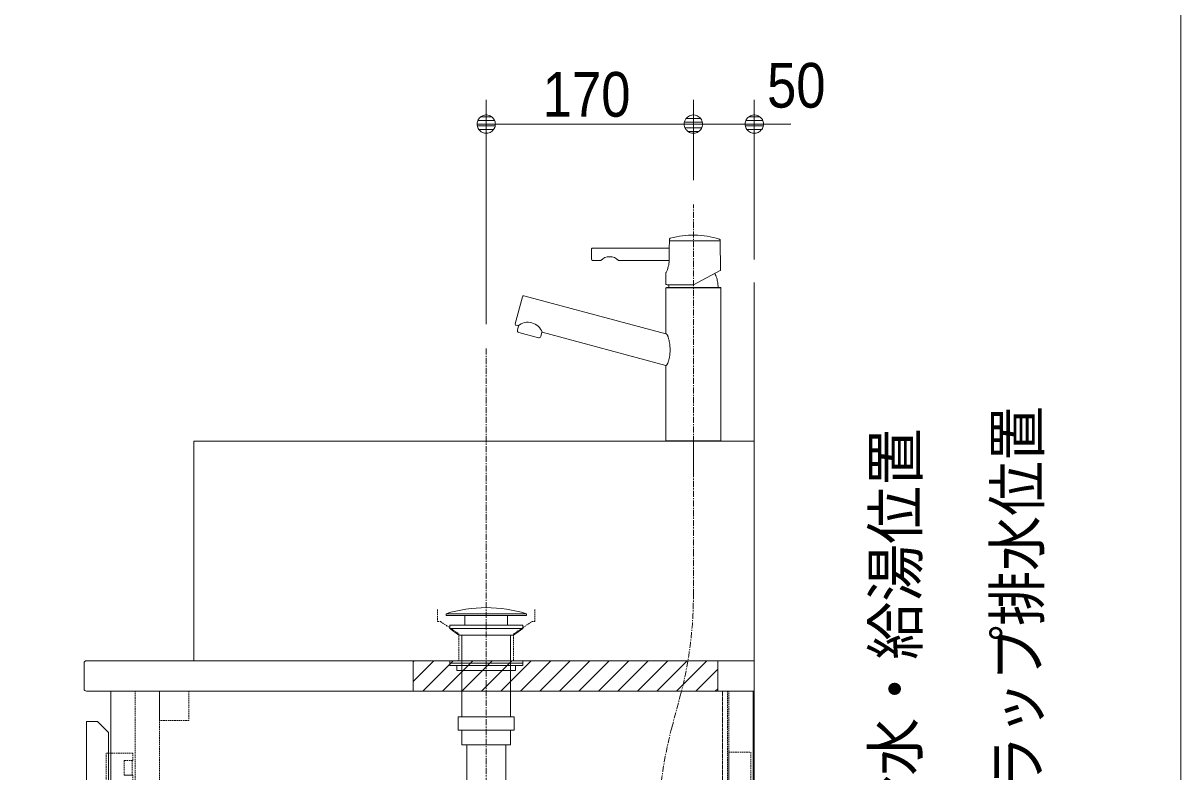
# Model space of a CAD drawing. Units: millimetres, scale not verified. Extents: x -6062 to 6062, y -3045 to 3045.
# Drawn here: x -3872 to -2922, y -1471 to -857 of the extents above; entities that cross this region are included whole.
import ezdxf
from ezdxf.enums import TextEntityAlignment as Align

# ---------------------------------------------------------------- set-up
doc = ezdxf.new("R2010")
doc.units = ezdxf.units.MM
doc.header["$LTSCALE"] = 20
doc.linetypes.add('CHAIN1', pattern=[8, 5, -1, 1, -1])
doc.linetypes.add('DASHED1', pattern=[1.8, 1.2, -0.6])
for name, color, linetype, lineweight in [('0-0_1図面枠', 7, 'Continuous', 9), ('0-2_2寸法-2', 7, 'Continuous', 9), ('0-3_0', 7, 'Continuous', 9), ('0-4_2寸法-1', 7, 'Continuous', 9), ('0-5_5ボウル・キャビネット', 7, 'Continuous', 9), ('0-6_4給排水', 7, 'Continuous', 9)]:
    doc.layers.add(name, color=color, linetype=linetype, lineweight=lineweight)
doc.styles.add('ＭＳ Ｐゴシック', font='')
doc.styles.get('ＭＳ Ｐゴシック').set_extended_font_data('MS PGothic')

# ---------------------------------------------------------------- blocks, each defined once
blk = doc.blocks.new('グループ-4')
at = {"layer": '0-5_5ボウル・キャビネット'}
blk.add_line((-40700, -27640), (-40700, -28060), dxfattribs=at)
blk.add_lwpolyline([(-40660, -28100), (-29700, -28100), (-29700, -27600), (-40660, -27600)], dxfattribs=at)
for points in [[(-40260, -28100), (-29720, -28100), (-29720, -41400), (-40260, -41400)], [(-40660, -40520), (-40580, -40600), (-40300, -40600), (-40300, -28780), (-40480, -28600), (-40660, -28600)]]:
    blk.add_lwpolyline(points, close=True, dxfattribs=at)
for centre, start, end in [((-40660, -27640), 90, 180), ((-40660, -28060), 180, 270)]:
    blk.add_arc(centre, 40, start, end, dxfattribs=at)
blk = doc.blocks.new('グループ-5')
at = {"layer": '0-5_5ボウル・キャビネット', "linetype": 'DASHED1'}
for p, q in [((-30220, -41400), (-30220, -28100)), ((-30120, -41400), (-30120, -28100)), ((-37920, -39600), (-30920, -39600))]:
    blk.add_line(p, q, dxfattribs=at)
for points in [[(-39860, -28100), (-39460, -28100), (-39460, -29700), (-39860, -29700)], [(-39460, -28100), (-38980, -28100), (-38980, -28580), (-39460, -28580)], [(-30220, -28100), (-30140, -28100), (-30140, -41360), (-30220, -41360)], [(-39900, -29475), (-40040, -29475), (-40040, -29235), (-39900, -29235), (-39900, -29115), (-40340, -29115), (-40340, -29595), (-39900, -29595)], [(-40040, -29235), (-39910, -29235), (-39910, -29475), (-40040, -29475)], [(-30120, -29100), (-29760, -29100), (-29760, -30700), (-30120, -30700)], [(-30120, -36600), (-29760, -36600), (-29760, -38200), (-30120, -38200)], [(-40260, -39600), (-37920, -39600), (-37920, -39280), (-38220, -39280), (-38220, -39200), (-40260, -39200)], [(-38210, -39200), (-30630, -39200), (-30630, -39280), (-38210, -39280)], [(-30620, -39280), (-30920, -39280), (-30920, -39600), (-30220, -39600), (-30220, -39200), (-30620, -39200)], [(-30120, -39200), (-29760, -39200), (-29760, -41360), (-30120, -41360)], [(-39900, -40065), (-40040, -40065), (-40040, -39825), (-39900, -39825), (-39900, -39705), (-40340, -39705), (-40340, -40185), (-39900, -40185)], [(-39660, -39600), (-39260, -39600), (-39260, -41360), (-39620, -41360), (-39660, -41320)], [(-39260, -39600), (-38780, -39600), (-38780, -40080), (-39260, -40080)], [(-40040, -39825), (-39910, -39825), (-39910, -40065), (-40040, -40065)]]:
    blk.add_lwpolyline(points, close=True, dxfattribs=at)
blk = doc.blocks.new('グループ-7')
at = {"layer": '0-5_5ボウル・キャビネット'}
blk.add_lwpolyline([(-41700, -41400), (-29700, -41400), (-29700, -21400)], dxfattribs=at)
for name in ['グループ-4', 'グループ-5']:
    blk.add_blockref(name, (0, 0), dxfattribs=at)
blk = doc.blocks.new('_Dot')
at = {"layer": '0-3_0'}
for p, q in [((-10, 0), (-20, 0)), ((9.78, 2), (-9.78, 2)), ((7.99, 6), (-7.99, 6)), ((9.16, -3.98), (-9.16, -3.98)), ((6, -7.98), (-6, -7.98))]:
    blk.add_line(p, q, dxfattribs=at)
for points in [[(10, 0), (9.92, 1.25), (9.69, 2.49), (9.3, 3.68), (8.76, 4.82), (8.09, 5.88), (7.29, 6.85), (6.37, 7.71), (5.36, 8.44), (4.26, 9.05), (3.09, 9.51), (1.87, 9.82), (0.63, 9.98), (-0.63, 9.98), (-1.87, 9.82), (-3.09, 9.51), (-4.26, 9.05), (-5.36, 8.44), (-6.37, 7.71), (-7.29, 6.85), (-8.09, 5.88), (-8.76, 4.82), (-9.3, 3.68), (-9.69, 2.49), (-9.92, 1.25), (-10, 0), (0, 0)], [(-10, 0), (-9.92, -1.25), (-9.69, -2.49), (-9.3, -3.68), (-8.76, -4.82), (-8.09, -5.88), (-7.29, -6.85), (-6.37, -7.71), (-5.36, -8.44), (-4.26, -9.05), (-3.09, -9.51), (-1.87, -9.82), (-0.63, -9.98), (0.63, -9.98), (1.87, -9.82), (3.09, -9.51), (4.26, -9.05), (5.36, -8.44), (6.37, -7.71), (7.29, -6.85), (8.09, -5.88), (8.76, -4.82), (9.3, -3.68), (9.69, -2.49), (9.92, -1.25), (10, 0), (0, 0)]]:
    blk.add_lwpolyline(points, close=True, dxfattribs=at)
blk = doc.blocks.new('グループ-9')
at = {"layer": '0-6_4給排水', "linetype": 'CHAIN1'}
blk.add_line((-34100, -22480), (-34100, -34060), dxfattribs=at)
at = {"layer": '0-6_4給排水'}
for points in [[(-34760, -26830), (-33440, -26830), (-33440, -26860), (-34760, -26860)], [(-34450, -26860), (-33750, -26860), (-33750, -27020), (-34450, -27020)], [(-34700, -27020), (-33500, -27020), (-33500, -27070), (-34700, -27070)], [(-34550, -27180), (-34700, -27070), (-33500, -27070), (-33650, -27180)], [(-34500, -27180), (-33700, -27180), (-33700, -28520), (-34500, -28520)], [(-34700, -27600), (-33500, -27600), (-33500, -27640), (-34700, -27640)], [(-34700, -27640), (-33500, -27640), (-33500, -27680), (-34700, -27680)], [(-34580, -27680), (-33620, -27680), (-33620, -27760), (-34580, -27760)], [(-34560, -28520), (-33640, -28520), (-33640, -28740), (-34560, -28740)], [(-34500, -28740), (-33700, -28740), (-33700, -28980), (-34500, -28980)], [(-34420, -28980), (-33780, -28980), (-33780, -30640), (-34420, -30640)]]:
    blk.add_lwpolyline(points, close=True, dxfattribs=at)
blk.add_arc((-34100, -28958), 2228, 72.7687, 107.2313, dxfattribs=at)
blk = doc.blocks.new('止水栓_側面')
at = {"layer": '0-6_4給排水', "linetype": 'CHAIN1'}
blk.add_line((-3010, 0), (1000, 0), dxfattribs=at)
at = {"layer": '0-6_4給排水'}
blk.add_lwpolyline([(-900, 1200), (-900, 600), (-1200, 600), (-1200, 1200)], dxfattribs=at)
for points in [[(-1950, 660), (-1850, 660), (-1850, 300), (-1950, 300)], [(-1330, 600), (-770, 600), (-770, 360), (-1330, 360)], [(-200, 600), (0, 600), (0, -600), (-200, -600)], [(-1450, -300), (-2010, -300), (-2010, 300), (-1450, 300)], [(-1450, 240), (-1430, 240), (-1430, -240), (-1450, -240)], [(-1430, 298), (-200, 298), (-200, -298), (-1430, -298)], [(-1250, 360), (-850, 360), (-850, 298), (-1250, 298)]]:
    blk.add_lwpolyline(points, close=True, dxfattribs=at)
blk = doc.blocks.new('グループ-13')
at = {"layer": '0-6_4給排水', "linetype": 'CHAIN1'}
for p, q in [((-30700, -24500), (-30700, -20120)), ((-31054.7, -28698.6), (-30915.3, -28174.6))]:
    blk.add_line(p, q, dxfattribs=at)
at = {"layer": '0-6_4給排水'}
for p, q in [((-32374.5, -20855.3), (-32374.5, -21015.3)), ((-31095, -20835.3), (-31097.7, -21033.2)), ((-30261.3, -20715.3), (-31093.3, -20715.3)), ((-32354.5, -21035.3), (-32217.4, -21035.3)), ((-31931.7, -21035.3), (-31097.8, -21035.3)), ((-31151.3, -21245.1), (-31151.3, -21415.3)), ((-30699.1, -21434.2), (-30260, -21200.7)), ((-31131.3, -21435.3), (-30703.8, -21435.3)), ((-31104.9, -21480), (-31101, -21435.3)), ((-30295.1, -21480), (-30301.5, -21406.5)), ((-33505.3, -21630.8), (-33624.3, -22075.1)), ((-30250, -21486), (-31150, -21486)), ((-33567.1, -22216.8), (-33242.5, -22303.7)), ((-30250, -23994), (-31150, -23994)), ((-30700, -24000), (-31140, -24000)), ((-30700, -24000), (-30260, -24000))]:
    blk.add_line(p, q, dxfattribs=at)
for points in [[(-31093.3, -20692.1), (-31093.3, -20715.3), (-31095, -20835.3), (-32354.5, -20835.3)], [(-30254.7, -21191.7), (-30261.3, -20715.3), (-30261.3, -20706.5)], [(-31150, -23994), (-31144, -24000), (-30700, -24000), (-30256, -24000), (-30250, -23994), (-30250, -21486), (-30256, -21480), (-30700, -21480), (-31144, -21480), (-31150, -21486), (-31150, -22241.2), (-33480.8, -21616.6)], [(-33610.2, -22099.6), (-33576.4, -22108.7), (-33569.6, -22110.5), (-33588.3, -22180)], [(-33205.8, -22282.5), (-33187.1, -22213), (-33180.4, -22214.8), (-31150, -22758.8), (-31150, -23994)], [(-31152.5, -22758.1), (-31149.6, -22757.9), (-31146.3, -22756.8), (-31143, -22754.9), (-31139.7, -22752.2), (-31136.4, -22748.6), (-31133.1, -22744.3), (-31129.7, -22739.1), (-31126.4, -22733.1), (-31123, -22726.3), (-31119.7, -22718.7), (-31116.3, -22710.3), (-31112.9, -22701.1), (-31109.6, -22691), (-31106.3, -22680.5), (-31103.2, -22669.8), (-31100.4, -22659), (-31097.7, -22648), (-31095.3, -22636.9), (-31093, -22625.7), (-31091, -22614.3), (-31089.2, -22602.8), (-31087.6, -22591.1), (-31086.2, -22579.3), (-31085.1, -22567.3), (-31084.1, -22555.2), (-31083.3, -22543), (-31082.8, -22530.6), (-31082.5, -22518.1), (-31082.3, -22505.5), (-31082.4, -22493), (-31082.7, -22480.5), (-31083.2, -22468), (-31084, -22455.5), (-31084.9, -22443.1), (-31086.1, -22430.7), (-31087.4, -22418.3), (-31089, -22405.9), (-31090.8, -22393.6), (-31092.8, -22381.3)], [(-31092.8, -22381.3), (-31095, -22369.1), (-31097.5, -22356.8), (-31100.1, -22344.6), (-31103, -22332.4), (-31106, -22320.7), (-31109, -22309.7), (-31112, -22299.6), (-31115, -22290.3), (-31118.1, -22281.7), (-31121.2, -22274), (-31124.3, -22267.1), (-31127.4, -22261.1), (-31130.6, -22255.8), (-31133.8, -22251.3), (-31137, -22247.7), (-31140.2, -22244.8), (-31143.4, -22242.8), (-31146.7, -22241.6), (-31150, -22241.2)]]:
    blk.add_lwpolyline(points, dxfattribs=at)
at = {"layer": '0-6_4給排水', "linetype": 'CHAIN1'}
for points in [[(-30700, -26528.4), (-30700, -26372.8), (-30700, -25873.2), (-30700, -24000)], [(-31270, -31000), (-31270, -30500.5), (-31270, -30344.9)]]:
    blk.add_lwpolyline(points, dxfattribs=at)
at = {"layer": '0-6_4給排水'}
for centre, radius, start, end in [((-31073.3, -20692.1), 20, 142.8192, 180), ((-31073.3, -20692.1), 20, 105.63841, 142.8192), ((-30701.3, -22021), 1400, 88.95973, 105.6384), ((-30701.3, -22021), 1400, 72.28107, 88.95973), ((-30281.3, -20706.5), 20, 36.14053, 72.28107), ((-30281.3, -20706.5), 20, 0, 36.14053), ((-32354.5, -20855.3), 20, 135, 180), ((-32354.5, -20855.3), 20, 90, 135), ((-32354.5, -21015.3), 20, 180, 225), ((-32354.5, -21015.3), 20, 225, 270), ((-32074.5, -21175.3), 200, 90, 135.573), ((-32074.5, -21175.3), 200, 44.427, 90), ((-31547.7, -21027.1), 450, 345.78827, 358.94747), ((-31131.3, -21245.1), 20, 166.18131, 180), ((-31131.3, -21245.1), 20, 152.36262, 166.18131), ((-31547.7, -21027.1), 450, 332.36262, 345.78827), ((-30700, -21441.3), 400, 16.92348, 28.84696), ((-30264.7, -21191.8), 10, 297.99996, 329.39786), ((-30264.7, -21191.8), 10, 329.39786, 0.79576), ((-31131.3, -21415.3), 20, 180, 225), ((-31131.3, -21415.3), 20, 225, 270), ((-30703.8, -21425.3), 10, 270, 284.00001), ((-30703.8, -21425.3), 10, 284.00001, 298.00001), ((-30700, -21441.3), 400, 5, 16.92348), ((-33486, -21636), 20, 120, 164.99998), ((-33486, -21636), 20, 75.00002, 120), ((-33605, -22080.3), 20, 165.00002, 210), ((-33605, -22080.3), 20, 210, 254.99998), ((-33559.3, -22187.8), 30, 165, 210), ((-33559.3, -22187.8), 30, 210, 255), ((-33415.4, -22300), 250, 75, 130.08079), ((-33415.4, -22300), 250, 19.91921, 75), ((-33234.7, -22274.8), 30, 255, 300), ((-33234.7, -22274.8), 30, 300, 345)]:
    blk.add_arc(centre, radius, start, end, dxfattribs=at)
at = {"layer": '0-6_4給排水', "linetype": 'CHAIN1'}
for centre, start, end in [((-37102.1, -26528.4), 345.09928, 0), ((-24867.9, -30344.9), 165.09928, 180)]:
    blk.add_arc(centre, 6402.1, start, end, dxfattribs=at)
at = {"layer": '0-6_4給排水'}
blk.add_blockref('止水栓_側面', (-30220, -31600), dxfattribs=at)
blk = doc.blocks.new('グループ-14')
at = {"layer": '0-0_1図面枠'}
blk.add_line((-22700, 41000), (-22700, -48600), dxfattribs=at)
blk = doc.blocks.new('グループ-21')
at = {"layer": '0-5_5ボウル・キャビネット'}
blk.add_lwpolyline([(-38900, -24000), (-29700, -24000), (-29700, -27600), (-38900, -27600)], close=True, dxfattribs=at)
at = {"layer": '0-5_5ボウル・キャビネット', "linetype": 'DASHED1'}
blk.add_lwpolyline([(-34900, -26760), (-34900, -26960), (-34850, -26960), (-34550, -27160), (-34550, -27600), (-33650, -27600), (-33650, -27160), (-33350, -26960), (-33300, -26960), (-33300, -26760)], dxfattribs=at)

msp = doc.modelspace()

# ---------------------------------------------------------------- linework, layer by layer
at = {"layer": '0-2_2寸法-2'}
for p, q in [((-3322.5, -986), (-3322.5, -920)), ((-3272.5, -1051), (-3272.5, -920)), ((-3337.51, -940), (-3352.51, -940)), ((-3272.5, -940), (-3322.5, -940)), ((-3257.49, -940), (-3242.49, -940))]:
    msp.add_line(p, q, dxfattribs=at)
at = {"layer": '0-4_2寸法-1'}
for p, q in [((-3492.5, -1104), (-3492.5, -920)), ((-3322.5, -986), (-3322.5, -920)), ((-3477.49, -940), (-3337.51, -940))]:
    msp.add_line(p, q, dxfattribs=at)
at = {"layer": '0-5_5ボウル・キャビネット'}
for p, q in [((-3552.5, -1381), (-3551.5, -1380)), ((-3552.5, -1397), (-3535.5, -1380)), ((-3544.5, -1405), (-3519.5, -1380)), ((-3528.5, -1405), (-3503.5, -1380)), ((-3512.5, -1405), (-3487.5, -1380)), ((-3496.5, -1405), (-3471.5, -1380)), ((-3480.5, -1405), (-3455.5, -1380)), ((-3464.5, -1405), (-3439.5, -1380)), ((-3448.5, -1405), (-3423.5, -1380)), ((-3432.5, -1405), (-3407.5, -1380)), ((-3416.5, -1405), (-3391.5, -1380)), ((-3400.5, -1405), (-3375.5, -1380)), ((-3384.5, -1405), (-3359.5, -1380)), ((-3368.5, -1405), (-3343.5, -1380)), ((-3352.5, -1405), (-3327.5, -1380)), ((-3336.5, -1405), (-3311.5, -1380)), ((-3320.5, -1405), (-3302.5, -1387)), ((-3304.5, -1405), (-3302.5, -1403))]:
    msp.add_line(p, q, dxfattribs=at)
msp.add_lwpolyline([(-3552.5, -1380), (-3302.5, -1380), (-3302.5, -1405), (-3552.5, -1405)], close=True, dxfattribs=at)
at = {"layer": '0-5_5ボウル・キャビネット', "linetype": 'DASHED1'}
msp.add_lwpolyline([(-3552.5, -1380), (-3302.5, -1380), (-3302.5, -1405), (-3552.5, -1405)], close=True, dxfattribs=at)

# ---------------------------------------------------------------- block references
at = {"layer": '0-0_1図面枠', "xscale": 0.05, "yscale": 0.05}
msp.add_blockref('グループ-14', (-1787.5, 0), dxfattribs=at)
at = {"layer": '0-2_2寸法-2', "xscale": 0.7503418, "yscale": 0.7503418}
msp.add_blockref('_Dot', (-3322.5, -940), dxfattribs=at)
at = {"layer": '0-2_2寸法-2', "xscale": 0.7503418, "yscale": 0.7503418, "rotation": 180}
msp.add_blockref('_Dot', (-3272.5, -940), dxfattribs=at)
at = {"layer": '0-4_2寸法-1', "xscale": 0.7503418, "yscale": 0.7503418, "rotation": 180}
msp.add_blockref('_Dot', (-3492.5, -940), dxfattribs=at)
at = {"layer": '0-4_2寸法-1', "xscale": 0.7503418, "yscale": 0.7503418}
msp.add_blockref('_Dot', (-3322.5, -940), dxfattribs=at)
at = {"layer": '0-5_5ボウル・キャビネット', "xscale": 0.05, "yscale": 0.05}
for name in ['グループ-7', 'グループ-21']:
    msp.add_blockref(name, (-1787.5, 0), dxfattribs=at)
at = {"layer": '0-6_4給排水', "xscale": 0.05, "yscale": 0.05}
for name in ['グループ-13', 'グループ-9']:
    msp.add_blockref(name, (-1787.5, 0), dxfattribs=at)

# ---------------------------------------------------------------- texts
at = {"layer": '0-2_2寸法-2', "style": 'ＭＳ Ｐゴシック', "width": 0.9}
msp.add_text('50', height=36.66, dxfattribs=at).set_placement((-3262.06, -937.52), align=Align.BOTTOM_LEFT)
at = {"layer": '0-2_2寸法-2', "style": 'ＭＳ Ｐゴシック'}
for s, height, width, p in [('Pトラップ排水位置', 36.69, 0.9, (-3027.48, -1560.42)), ('壁給水・給湯位置', 36.66, 0.95, (-3127.38, -1569.36))]:
    msp.add_text(s, height=height, rotation=90, dxfattribs=dict(at, width=width)).set_placement(p, align=Align.BOTTOM_LEFT)
at = {"layer": '0-4_2寸法-1', "style": 'ＭＳ Ｐゴシック', "width": 0.9}
msp.add_text('170', height=36.66, dxfattribs=at).set_placement((-3446.11, -944.96), align=Align.BOTTOM_LEFT)

doc.saveas('drawing.dxf')
